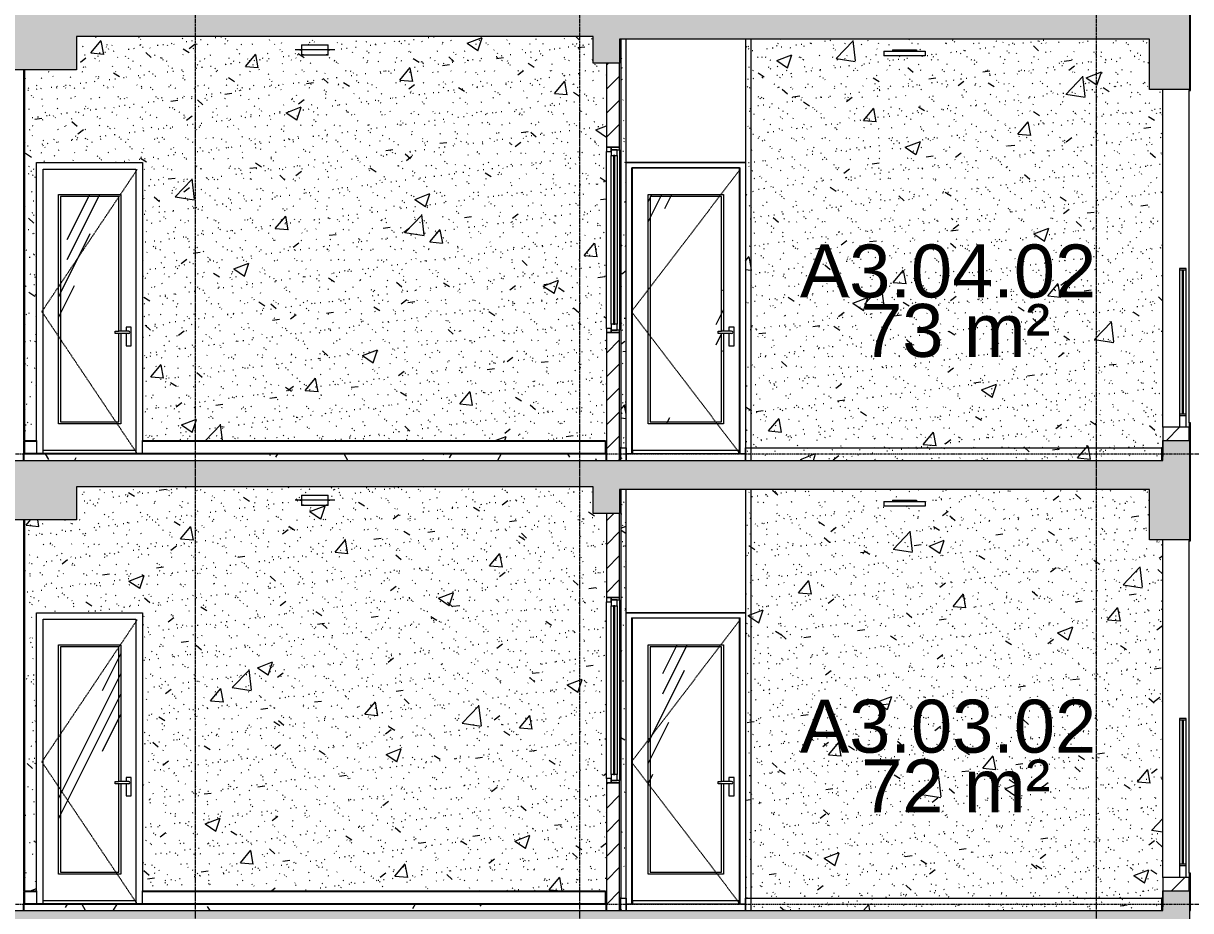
# Model space of a CAD drawing. Header units: millimetres. Extents: x 25061 to 259291, y -8723 to 35400.
# Drawn here: x 165010 to 173820, y 8950 to 15650 of the extents above; entities that cross this region are included whole.
import ezdxf

# ---------------------------------------------------------------- set-up
doc = ezdxf.new("R2010")
doc.units = ezdxf.units.MM
for name, pattern in [('Centre', [31.75, 6.35, -4.7625, 15.875, -4.7625]), ('Dash', [6.35, 3.175, -3.175]), ('Grid Line', [22.225, 12.7, -3.175, 3.175, -3.175])]:
    doc.linetypes.add(name, pattern=pattern)
for name, color, linetype, lineweight in [('0-2', 50, 'Continuous', 5), ('A-AREA-IDEN', 2, 'Continuous', 9), ('A-DETL-GENF-2', 7, 'Continuous', 9), ('A-DETL-GENF-HDLN-1', 7, 'Dash', 9), ('A-DETL-GENF-HDLN-2', 1, 'Continuous', 9), ('A-DETL-THIN', 151, 'Continuous', 9), ('A-DOOR', 31, 'Continuous', 9), ('A-DOOR-1', 7, 'Continuous', 9), ('A-FLOR-1', 10, 'Continuous', 25), ('A-FLOR-HRAL-1', 253, 'Continuous', 9), ('A-FLOR-LEVL-2', 51, 'Centre', 9), ('A-FLOR-PATT-4', 67, 'Continuous', 9), ('A-GLAZ', 151, 'Continuous', 9), ('A-GLAZ-3', 7, 'Continuous', 9), ('A-WALL-2', 250, 'Continuous', 18), ('A-WALL-3', 7, 'Continuous', 9), ('A-WALL-PATT-1', 7, 'Continuous', 9), ('A-WALL-PATT-2', 9, 'Continuous', 9), ('E-LITE-EQPM', 33, 'Continuous', 9), ('E-LITE-EQPM-1', 7, 'Continuous', 9), ('I-WALL-1', 250, 'Continuous', 18), ('I-WALL-2', 7, 'Continuous', 9), ('I-WALL-3', 2, 'Continuous', 18), ('S-GRID-1', 1, 'Grid Line', 9)]:
    doc.layers.add(name, color=color, linetype=linetype, lineweight=lineweight)
doc.styles.add('Arial', font='arial.ttf', dxfattribs={"height": 400})
pattern_1 = [(45, (-80880.3, 14125), (-90.50967, 90.50967), [])]
pattern_2 = [(0, (-80880.3, 14125), (650.24, 162.56), [53.645, -434.035, 53.645, -3034.995]), (0, (-80880.3, 14125), (650.24, 162.56), [-541.325, -434.035, 53.645, -921.715, -1625.6]), (0, (-80880.3, 14125), (650.24, 162.56), [-1950.72, 53.645, -434.035, 53.645, -1084.275]), (0, (-80880.3, 14125), (650.24, 162.56), [-2492.045, -271.475, 53.645, -759.155]), (120, (-80636.46, 14206.28), (-465.9011, 481.84436), [53.645, -434.035, 53.645, -3034.995]), (120, (-80636.46, 14206.28), (-465.9011, 481.84436), [-541.325, -434.035, 53.645, -921.715, -1625.6]), (120, (-80636.46, 14206.28), (-465.9011, 481.84436), [-1950.72, 53.645, -434.035, 53.645, -1084.275]), (120, (-80636.46, 14206.28), (-465.9011, 481.84436), [-2492.045, -271.475, 53.645, -759.155]), (240, (-80555.18, 14531.4), (-184.3389, -644.40436), [53.645, -434.035, 53.645, -3034.995]), (240, (-80555.18, 14531.4), (-184.3389, -644.40436), [-541.325, -434.035, 53.645, -921.715, -1625.6]), (240, (-80555.18, 14531.4), (-184.3389, -644.40436), [-1950.72, 53.645, -434.035, 53.645, -1084.275]), (240, (-80555.18, 14531.4), (-184.3389, -644.40436), [-2492.045, -271.475, 53.645, -759.155])]
pattern_3 = [(50, (-80880.3, 14125), (1165.978, -102.01), [121.92, -1341.12]), (355, (-80880.3, 14125), (-225.554, 1222.763), [97.536, -1072.896]), (100.451, (-80783.1, 14116.5), (940.433, 1120.746), [103.616, -1139.776]), (46.184, (-80880.3, 14450.1), (1734.906, -269.074), [182.88, -2011.68]), (96.636, (-80735.7, 14427.7), (1519.38, 1583.54), [155.42, -1709.665]), (351.184, (-80880.3, 14450.1), (1519.39, 1583.52), [146.3, -1609.34]), (21, (-80717.7, 14368.8), (970.332, -654.498), [121.92, -1341.12]), (326, (-80717.7, 14368.8), (395.533, 1178.804), [97.536, -1072.896]), (71.451, (-80636.9, 14314.3), (1365.87, 524.296), [103.616, -1139.776]), (37.5, (-80880.3, 14125), (19.767, 541.1527), [53.645, -1006.246, 53.645, -1035.507, -1076.96]), (37.5, (-80880.3, 14125), (19.767, 541.1527), [-2149.043, 53.645, -1023.315]), (7.5, (-80880.3, 14125), (427.646, 641.156), [53.645, -567.334, 53.645, -981.862, -410.464]), (7.5, (-80880.3, 14125), (427.646, 641.156), [-1656.486, 53.645, -356.82]), (327.5, (-81242.8, 14125), (867.782, -36.665), [53.645, -352.755, 53.645, -1214.323, -1682.496]), (327.5, (-81242.8, 14125), (867.782, -36.665), [-1674.368, 53.645, -1628.85]), (317.5, (-81405.4, 14125), (948.028, 162.731), [53.645, -474.675, 53.645, -788.416, -1194.816]), (317.5, (-81405.4, 14125), (948.028, 162.731), [-1370.38, 53.645, -1141.17])]
pattern_4 = [(37.5, (-80880.3, 14125), (-5.1206, 156.61216), [5.364, -118.181, 5.364, -132.812, -132.08]), (37.5, (-80880.3, 14125), (-5.1206, 156.61216), [-261.722, 5.364, -126.716]), (7.5, (-80880.3, 14125), (143.847, 229.3842), [5.364, -61.285, 5.364, -105.989, -42.672]), (7.5, (-80880.3, 14125), (143.847, 229.3842), [-178.003, 5.364, -37.308]), (327.5, (-80980.28, 14125), (253.1176, 0.4601), [5.364, -35.276, 5.364, -140.94, -191.008]), (327.5, (-80980.28, 14125), (253.1176, 0.4601), [-186.944, 5.364, -185.644]), (317.5, (-80980.28, 14125), (244.3381, 71.3376), [5.364, -14.956, 5.364, -90.546, -109.728]), (317.5, (-80980.28, 14125), (244.3381, 71.3376), [-116.23, 5.364, -104.364])]
pattern_5 = [(45, (-80880.3, 14125), (-84.8528, 84.8528), [])]
pattern_6 = [(63.435, (-80677.1, 14226.6), (-817.87, 2453.59), [1016, -609.6, 1016, -609.6, -1292.49]), (63.435, (-80677.1, 14226.6), (-817.87, 2453.59), [-3251.2, 406.4, -886.09]), (63.435, (-80727.9, 14277.4), (-817.87, 2453.59), [812.8, -1016, 609.6, -609.6, -1495.69]), (63.435, (-80727.9, 14277.4), (-817.87, 2453.59), [-3048, 711.2, -784.49]), (63.435, (-80727.9, 14429.8), (-817.87, 2453.59), [609.6, -1219.2, 406.4, -609.6, -1698.89]), (63.435, (-80727.9, 14429.8), (-817.87, 2453.59), [-2844.8, 914.4, -784.49]), (63.435, (-80575.5, 14277.4), (-817.87, 2453.59), [609.6, -1219.2, 508, -2206.89]), (63.435, (-80423.1, 14429.8), (-817.87, 2453.59), [304.8, -1524, 203.2, -2511.69]), (63.435, (-80677.1, 14683.8), (-817.87, 2453.59), [203.2, -1524, 203.2, -812.8, -1800.49]), (63.435, (-80677.1, 14683.8), (-817.87, 2453.59), [-2743.2, 508, -1292.49]), (63.435, (-79762.7, 14531.4), (-817.87, 2453.59), [1016, -1524, 1219.2, -804.81]), (63.435, (-79762.7, 14379), (-817.87, 2453.59), [1422.4, -1016, 1524, -601.61]), (63.435, (-79661.1, 14429.8), (-817.87, 2453.59), [1625.6, -812.8, 1219.2, -886.09]), (63.435, (-79508.7, 14582.2), (-817.87, 2453.59), [1016, -1422.4, 812.8, -1292.49]), (63.435, (-79661.1, 14887), (-817.87, 2453.59), [508, -2032, 609.6, -1394.09]), (63.435, (-79356.3, 14734.6), (-817.87, 2453.59), [406.4, -2032, 406.4, -1698.89])]

# ---------------------------------------------------------------- blocks, each defined once
blk = doc.blocks.new('DOOR_CW_01 CANH MO-PANEL KINH - DIG_02-800x2200-CỬA NHÔM KÍNH-V249-TKCS_MẶT CẮT 2')
at = {"layer": 'A-DETL-GENF-HDLN-2'}
h = blk.add_hatch(dxfattribs=at)
h.set_pattern_fill('FP_51', color=256, style=0, pattern_type=2)
h.set_pattern_definition(pattern_6)
h.paths.add_polyline_path([(-115987.6, 12626), (-115517.6, 12626), (-115517.6, 13307.5), (-115532.6, 13307.5), (-115532.6, 12641), (-115972.6, 12641), (-115972.6, 14343), (-115532.6, 14343), (-115532.6, 13324.5), (-115517.6, 13324.5), (-115517.6, 14358), (-115987.6, 14358), (-115987.6, 12952)])
h = blk.add_hatch(dxfattribs=at)
h.set_pattern_fill('FP_51', color=256, style=0, pattern_type=2)
h.set_pattern_definition(pattern_6)
h.paths.add_polyline_path([(-115532.6, 12641), (-115532.6, 13307.5), (-115558.4, 13307.5), (-115558.4, 13324.5), (-115532.6, 13324.5), (-115532.6, 14343), (-115972.6, 14343), (-115972.6, 12641), (-115671.9, 12641)])
at = {"layer": 'A-DETL-GENF-HDLN-1'}
for p, q in [((-116112.6, 13473.5), (-115392.6, 14547)), ((-115392.6, 12400), (-116112.6, 13473.5))]:
    blk.add_line(p, q, dxfattribs=at)
at = {"layer": 'A-DOOR-1'}
for p, q in [((-116102.6, 12400), (-116102.6, 14550)), ((-116102.6, 14550), (-115402.6, 14550)), ((-115402.6, 14550), (-115402.6, 12400)), ((-115987.6, 14358), (-115517.6, 14358)), ((-115987.6, 12626), (-115987.6, 14358)), ((-115532.6, 14343), (-115972.6, 14343)), ((-115972.6, 14343), (-115972.6, 12641)), ((-115532.6, 13324.5), (-115532.6, 14343)), ((-115517.6, 14358), (-115517.6, 13324.5)), ((-115558.4, 13324.5), (-115532.6, 13324.5)), ((-115558.4, 13307.5), (-115558.4, 13324.5)), ((-115532.6, 13307.5), (-115558.4, 13307.5)), ((-115457.6, 13324.5), (-115532.6, 13324.5)), ((-115532.6, 12641), (-115532.6, 13307.5)), ((-115457.6, 13307.5), (-115532.6, 13307.5)), ((-115517.6, 13307.5), (-115517.6, 12626)), ((-115477.3, 13356), (-115477.3, 13324.5)), ((-115437.8, 13356), (-115477.3, 13356)), ((-115477.3, 13307.5), (-115477.3, 13216)), ((-115437.8, 13216), (-115437.8, 13356)), ((-115477.3, 13216), (-115437.8, 13216)), ((-115517.6, 12626), (-115987.6, 12626)), ((-115972.6, 12641), (-115532.6, 12641)), ((-116152.6, 12500), (-116152.6, 12495)), ((-116102.6, 12426), (-115402.6, 12426)), ((-115352.6, 12495), (-115352.6, 12500))]:
    blk.add_line(p, q, dxfattribs=at)
for start, end in [(0, 90), (270, 0)]:
    blk.add_arc((-115457.6, 13316), 8.5, start, end, dxfattribs=at)
blk = doc.blocks.new('M_Fixed - 900 x 1400-V250-TKCS_MẶT CẮT 2')
at = {"layer": 'A-GLAZ'}
blk.add_hatch(color=256, dxfattribs=at).paths.add_polyline_path([(-111787.564287, 13378), (-111787.564287, 14652), (-111799.564287, 14652), (-111799.564287, 13378)])
at = {"layer": 'A-GLAZ-3'}
for p, q in [((-111815.564287, 14715), (-111852.564287, 14715)), ((-111852.564287, 14715), (-111852.564287, 14683)), ((-111752.564287, 14715), (-111815.564287, 14715)), ((-111815.564287, 14715), (-111815.564287, 14696)), ((-111815.564287, 14683), (-111815.564287, 14715)), ((-111752.564287, 14696), (-111752.564287, 14715)), ((-111852.564287, 14683), (-111815.564287, 14683)), ((-111852.564287, 13347), (-111852.564287, 14683)), ((-111771.564287, 14696), (-111815.564287, 14696)), ((-111815.564287, 14696), (-111815.564287, 14652)), ((-111815.564287, 14696), (-111752.564287, 14696)), ((-111815.564287, 14652), (-111771.564287, 14652)), ((-111815.564287, 13378), (-111815.564287, 14652)), ((-111787.564287, 14652), (-111799.564287, 14652)), ((-111799.564287, 14652), (-111799.564287, 13378)), ((-111787.564287, 13378), (-111787.564287, 14652)), ((-111771.564287, 14652), (-111771.564287, 14696)), ((-111771.564287, 14652), (-111771.564287, 13378)), ((-111752.564287, 14696), (-111752.564287, 13334)), ((-111815.564287, 13347), (-111852.564287, 13347)), ((-111852.564287, 13347), (-111852.564287, 13315)), ((-111852.564287, 13315), (-111815.564287, 13315)), ((-111771.564287, 13378), (-111815.564287, 13378)), ((-111815.564287, 13378), (-111815.564287, 13334)), ((-111815.564287, 13315), (-111815.564287, 13347)), ((-111815.564287, 13334), (-111771.564287, 13334)), ((-111752.564287, 13334), (-111815.564287, 13334)), ((-111815.564287, 13334), (-111815.564287, 13315)), ((-111815.564287, 13315), (-111752.564287, 13315)), ((-111799.564287, 13378), (-111787.564287, 13378)), ((-111771.564287, 13334), (-111771.564287, 13378)), ((-111752.564287, 13315), (-111752.564287, 13334))]:
    blk.add_line(p, q, dxfattribs=at)
blk = doc.blocks.new('Railing - 50 x 10mm-V146-TKCS_MẶT CẮT 2')
at = {"layer": 'A-FLOR-HRAL-1'}
for p, q in [((-53427.635618, 5900), (-53427.635618, 6990)), ((-53377.635618, 6990), (-53377.635618, 5900)), ((-53427.635618, 5800), (-53427.635618, 5890)), ((-53377.635618, 5890), (-53377.635618, 5800))]:
    blk.add_line(p, q, dxfattribs=at)
blk = doc.blocks.new('Railing - 10mm-V147-TKCS_MẶT CẮT 2')
at = {"layer": 'A-FLOR-HRAL-1'}
for p, q in [((-53407.635618, 5900), (-53407.635618, 6990)), ((-53397.635618, 6990), (-53397.635618, 5900))]:
    blk.add_line(p, q, dxfattribs=at)
blk = doc.blocks.new('Railing - Railing-883597-TKCS_MẶT CẮT 2')
at = {"layer": 'A-FLOR-HRAL-1'}
for p, q in [((-107527.5, 7000), (-107527.5, 6990)), ((-107477.5, 7000), (-107527.5, 7000)), ((-107527.5, 6990), (-107477.5, 6990)), ((-107477.5, 6990), (-107477.5, 7000)), ((-107477.5, 5900), (-107527.5, 5900)), ((-107527.5, 5900), (-107527.5, 5890)), ((-107527.5, 5890), (-107477.5, 5890)), ((-107477.5, 5890), (-107477.5, 5900))]:
    blk.add_line(p, q, dxfattribs=at)
at = {"extrusion": (0, 0, -1), "zscale": -1}
for name in ['Railing - 50 x 10mm-V146-TKCS_MẶT CẮT 2', 'Railing - 10mm-V147-TKCS_MẶT CẮT 2']:
    blk.add_blockref(name, (160905.1, 0), dxfattribs=at)
blk = doc.blocks.new('DOOR_CW_01 CANH MO-PANEL KINH - DIG_01-900x2200-CỬA NHÔM KÍNH-V255-TKCS_MẶT CẮT 2')
at = {"layer": 'A-DETL-GENF-HDLN-2'}
h = blk.add_hatch(dxfattribs=at)
h.set_pattern_fill('FP_51', color=256, style=0, pattern_type=2)
h.set_pattern_definition(pattern_6)
h.paths.add_polyline_path([(-111522.6, 12626), (-110967.6, 12626), (-110967.6, 13307.5), (-110982.6, 13307.5), (-110982.6, 12641), (-111522.6, 12641), (-111522.6, 14343), (-110982.6, 14343), (-110982.6, 13324.5), (-110967.6, 13324.5), (-110967.6, 14358), (-111537.6, 14358), (-111537.6, 12626)])
h = blk.add_hatch(dxfattribs=at)
h.set_pattern_fill('FP_51', color=256, style=0, pattern_type=2)
h.set_pattern_definition(pattern_6)
h.paths.add_polyline_path([(-111522.6, 12641), (-110982.6, 12641), (-110982.6, 13307.5), (-111008.4, 13307.5), (-111008.4, 13324.5), (-110982.6, 13324.5), (-110982.6, 14343), (-111522.6, 14343), (-111522.6, 12952)])
at = {"layer": 'A-DETL-GENF-HDLN-1'}
for p, q in [((-111662.6, 13473.5), (-110842.6, 14547)), ((-110842.6, 12400), (-111662.6, 13473.5))]:
    blk.add_line(p, q, dxfattribs=at)
at = {"layer": 'A-DOOR-1'}
for p, q in [((-110802.6, 14600), (-111702.6, 14600)), ((-111662.6, 14560), (-111662.6, 12400)), ((-111662.6, 14560), (-110842.6, 14560)), ((-111657.6, 14558), (-111657.6, 12426)), ((-110847.6, 14558), (-111657.6, 14558)), ((-110847.6, 12426), (-110847.6, 14558)), ((-110842.6, 12400), (-110842.6, 14560)), ((-111537.6, 14358), (-110967.6, 14358)), ((-111537.6, 12626), (-111537.6, 14358)), ((-110982.6, 14343), (-111522.6, 14343)), ((-111522.6, 14343), (-111522.6, 12641)), ((-110982.6, 13324.5), (-110982.6, 14343)), ((-110967.6, 14358), (-110967.6, 13324.5)), ((-111008.4, 13324.5), (-110982.6, 13324.5)), ((-111008.4, 13307.5), (-111008.4, 13324.5)), ((-110982.6, 13307.5), (-111008.4, 13307.5)), ((-110907.6, 13324.5), (-110982.6, 13324.5)), ((-110982.6, 12641), (-110982.6, 13307.5)), ((-110907.6, 13307.5), (-110982.6, 13307.5)), ((-110967.6, 13307.5), (-110967.6, 12626)), ((-110927.3, 13356), (-110927.3, 13324.5)), ((-110887.8, 13356), (-110927.3, 13356)), ((-110927.3, 13307.5), (-110927.3, 13216)), ((-110887.8, 13216), (-110887.8, 13356)), ((-110927.3, 13216), (-110887.8, 13216)), ((-110967.6, 12626), (-111537.6, 12626)), ((-111522.6, 12641), (-110982.6, 12641)), ((-111657.6, 12426), (-110847.6, 12426)), ((-111652.6, 12400), (-111652.6, 12426)), ((-110852.6, 12400), (-110852.6, 12426)), ((-111662.6, 12400), (-111702.6, 12400)), ((-110802.6, 12400), (-110842.6, 12400))]:
    blk.add_line(p, q, dxfattribs=at)
for start, end in [(0, 90), (270, 0)]:
    blk.add_arc((-110907.6, 13316), 8.5, start, end, dxfattribs=at)
blk = doc.blocks.new('LIC_12-ĐÈN LED VUÔNG GẮN NỔI 24W - LIC_12-ĐÈN LED VUÔNG GẮN NỔI 24W - ÁNH SÁNG VÀNG 4500K-V150-TKCS_MẶT CẮT 2')
at = {"layer": 'E-LITE-EQPM-1'}
for p, q in [((-109757.6, 8639), (-109446.6, 8639)), ((-109757.6, 8639), (-109757.6, 8604)), ((-109693.1, 8650), (-109511.1, 8650)), ((-109693.1, 8650), (-109693.1, 8639)), ((-109511.1, 8650), (-109511.1, 8639)), ((-109446.6, 8639), (-109446.6, 8604)), ((-109446.6, 8604), (-109757.6, 8604))]:
    blk.add_line(p, q, dxfattribs=at)
blk = doc.blocks.new('LIC_08-ĐÈN LED TRÒN GẮN NỔI - LIC_08 - ĐÈN LED TRÒN GẮN NỔI_ P_18W_ ÁNH SÁNG TRẮNG 6000K-V151-TKCS_MẶT CẮT 2')
at = {"layer": 'E-LITE-EQPM-1'}
for p, q in [((-114152.1, 8650), (-114202.1, 8650)), ((-114167.1, 8650), (-114154, 8650)), ((-113940.5, 8650), (-114167.1, 8650)), ((-114152.1, 8687), (-114152.1, 8610)), ((-114152.1, 8687), (-114052.1, 8687)), ((-114052.1, 8687), (-113952.1, 8687)), ((-113952.1, 8610), (-113952.1, 8687)), ((-113902.1, 8650), (-113952.1, 8650)), ((-113949.2, 8650), (-113940.5, 8650)), ((-114052.1, 8610), (-114152.1, 8610)), ((-114142.1, 8618), (-114142.1, 8615)), ((-113952.1, 8610), (-114052.1, 8610)), ((-113962.1, 8615), (-113962.1, 8618))]:
    blk.add_line(p, q, dxfattribs=at)
blk = doc.blocks.new('Railing - Railing-916014-TKCS_MẶT CẮT 2')
at = {"layer": 'A-FLOR-HRAL-1'}
for p, q in [((-116242.564287, 5695), (-116252.564287, 5695)), ((-116252.564287, 5695), (-116252.564287, 5600)), ((-116242.564287, 5600), (-116242.564287, 5695)), ((-116242.564287, 5695), (-116152.564287, 5695)), ((-116152.564287, 5695), (-116152.564287, 5600)), ((-111852.564287, 5695), (-111862.564287, 5695)), ((-111862.564287, 5695), (-111862.564287, 5600)), ((-111852.564287, 5600), (-111852.564287, 5695)), ((-116252.564287, 5600), (-116242.564287, 5600)), ((-111862.564287, 5600), (-111852.564287, 5600))]:
    blk.add_line(p, q, dxfattribs=at)
blk = doc.blocks.new('Railing - Railing-916015-TKCS_MẶT CẮT 2')
at = {"layer": 'A-FLOR-HRAL-1'}
for p, q in [((-115352.564287, 5600), (-115352.564287, 5695)), ((-115352.564287, 5695), (-111862.564287, 5695))]:
    blk.add_line(p, q, dxfattribs=at)
blk = doc.blocks.new('Railing - Railing-916017-TKCS_MẶT CẮT 2')
at = {"layer": 'A-FLOR-HRAL-1'}
for p, q in [((-111742.564287, 5645), (-111752.564287, 5645)), ((-111752.564287, 5645), (-111752.564287, 5550)), ((-111742.564287, 5550), (-111742.564287, 5645)), ((-111742.564287, 5645), (-111702.564287, 5645)), ((-111702.564287, 5645), (-111702.564287, 5550)), ((-110802.564287, 5550), (-110802.564287, 5645)), ((-110802.564287, 5645), (-110762.564287, 5645)), ((-110762.564287, 5645), (-107662.564287, 5645)), ((-110762.564287, 5645), (-110762.564287, 5550)), ((-107652.564287, 5645), (-107662.564287, 5645)), ((-107662.564287, 5645), (-107662.564287, 5550)), ((-107652.564287, 5550), (-107652.564287, 5645))]:
    blk.add_line(p, q, dxfattribs=at)
blk = doc.blocks.new('NCV_TKTC_TANG 3 - 4_rvt-3-TKCS_MẶT CẮT 2')
at = {"layer": 'A-FLOR-PATT-4'}
h = blk.add_hatch(dxfattribs=at)
h.set_pattern_fill('FP_36', color=256, style=0, pattern_type=2)
h.set_pattern_definition(pattern_2)
h.paths.add_polyline_path([(-111852.6, 12350), (-111852.6, 12400), (-116252.6, 12400), (-116252.6, 12350), (-112491.1, 12350)])
at = {"layer": 'A-WALL-PATT-1'}
h = blk.add_hatch(dxfattribs=at)
h.set_pattern_fill('FP_39', color=256, style=0, pattern_type=2)
h.set_pattern_definition(pattern_5)
h.paths.add_polyline_path([(-116242.6, 12500), (-116242.6, 15300), (-116252.6, 15300), (-116252.6, 12500)])
at = {"layer": 'A-WALL-PATT-2'}
h = blk.add_hatch(dxfattribs=at)
h.set_pattern_fill('FP_37', color=256, style=0, pattern_type=2)
h.set_pattern_definition(pattern_3)
h.paths.add_polyline_path([(-111862.6, 12500), (-111852.6, 12500), (-111852.6, 15350), (-111952.2, 15350), (-111952.2, 15550), (-115852.5, 15550), (-115852.5, 15300), (-116242.6, 15300), (-116242.6, 12500), (-116152.6, 12500), (-116152.6, 14600), (-115352.6, 14600), (-115352.6, 12500), (-112491.1, 12500)])
h.paths.add_polyline_path([(-114007.1, 15410), (-114152.1, 15410), (-114152.1, 15487), (-113952.1, 15487), (-113952.1, 15410), (-114002.1, 15410)])
h = blk.add_hatch(dxfattribs=at)
h.set_pattern_fill('FP_38', color=256, style=0, pattern_type=2)
h.set_pattern_definition(pattern_4)
h.paths.add_polyline_path([(-111862.6, 12500), (-111852.6, 12500), (-111852.6, 15350), (-111952.2, 15350), (-111952.2, 15550), (-115852.5, 15550), (-115852.5, 15300), (-116242.6, 15300), (-116242.6, 12500), (-116152.6, 12500), (-116152.6, 14600), (-115352.6, 14600), (-115352.6, 12500), (-112491.1, 12500)])
h.paths.add_polyline_path([(-114007.1, 15410), (-114152.1, 15410), (-114152.1, 15487), (-113952.1, 15487), (-113952.1, 15410), (-114002.1, 15410)])
h = blk.add_hatch(dxfattribs=at)
h.set_pattern_fill('FP_37', color=256, style=0, pattern_type=2)
h.set_pattern_definition(pattern_3)
h.paths.add_polyline_path([(-111702.6, 12350), (-111702.6, 15530), (-111742.6, 15529), (-111742.6, 12350)])
h = blk.add_hatch(dxfattribs=at)
h.set_pattern_fill('FP_38', color=256, style=0, pattern_type=2)
h.set_pattern_definition(pattern_4)
h.paths.add_polyline_path([(-111702.6, 12350), (-111702.6, 15530), (-111742.6, 15529), (-111742.6, 12350)])
h = blk.add_hatch(dxfattribs=at)
h.set_pattern_fill('FP_37', color=256, style=0, pattern_type=2)
h.set_pattern_definition(pattern_3)
h.paths.add_polyline_path([(-110762.6, 12350), (-110762.6, 15530), (-110802.6, 15530), (-110802.6, 12350)])
h = blk.add_hatch(dxfattribs=at)
h.set_pattern_fill('FP_38', color=256, style=0, pattern_type=2)
h.set_pattern_definition(pattern_4)
h.paths.add_polyline_path([(-110762.6, 12350), (-110762.6, 15530), (-110802.6, 15530), (-110802.6, 12350)])
h = blk.add_hatch(dxfattribs=at)
h.set_pattern_fill('FP_37', color=256, style=0, pattern_type=2)
h.set_pattern_definition(pattern_3)
h.paths.add_polyline_path([(-110762.6, 12350), (-107662.6, 12350), (-107662.6, 12445), (-107652.6, 12445), (-107652.6, 15150), (-107752.5, 15150), (-107752.5, 15530), (-110762.6, 15530), (-110762.6, 12952)])
h.paths.add_polyline_path([(-109455.6, 15404), (-109757.6, 15404), (-109757.6, 15439), (-109693.1, 15439), (-109693.1, 15450), (-109511.1, 15450), (-109511.1, 15439), (-109446.6, 15439), (-109446.6, 15404)])
h = blk.add_hatch(dxfattribs=at)
h.set_pattern_fill('FP_38', color=256, style=0, pattern_type=2)
h.set_pattern_definition(pattern_4)
h.paths.add_polyline_path([(-110762.6, 12350), (-107662.6, 12350), (-107662.6, 12445), (-107652.6, 12445), (-107652.6, 15150), (-107752.5, 15150), (-107752.5, 15530), (-110762.6, 15530), (-110762.6, 12952)])
h.paths.add_polyline_path([(-109455.6, 15404), (-109757.6, 15404), (-109757.6, 15439), (-109693.1, 15439), (-109693.1, 15450), (-109511.1, 15450), (-109511.1, 15439), (-109446.6, 15439), (-109446.6, 15404)])
h = blk.add_hatch(dxfattribs=at)
h.set_pattern_fill('FP_34', color=256, style=0, pattern_type=2)
h.set_pattern_definition(pattern_1)
h.paths.add_polyline_path([(-111752.6, 12350), (-111752.6, 13315), (-111852.6, 13315), (-111852.6, 12350)])
h.paths.add_polyline_path([(-111852.6, 14715), (-111752.6, 14715), (-111752.6, 15350), (-111852.6, 15350)])
h = blk.add_hatch(dxfattribs=at)
h.set_pattern_fill('FP_34', color=256, style=0, pattern_type=2)
h.set_pattern_definition(pattern_1)
h.paths.add_polyline_path([(-107652.5, 12380), (-107652.5, 12500), (-107452.6, 12500), (-107452.6, 12600), (-107652.6, 12600), (-107652.6, 12380)])
at = {"layer": 'A-FLOR-1'}
for p, q in [((-111852.6, 12400), (-116252.6, 12400)), ((-116252.6, 12400), (-116252.6, 12350)), ((-111852.6, 12350), (-111852.6, 12400))]:
    blk.add_line(p, q, dxfattribs=at)
at = {"layer": 'A-WALL-2'}
for p, q in [((-111852.6, 14715), (-111752.6, 14715)), ((-111752.6, 13315), (-111852.6, 13315)), ((-107652.6, 12600), (-107652.6, 12380)), ((-107452.6, 12600), (-107652.6, 12600)), ((-107452.6, 12499.9), (-107452.6, 12600)), ((-111852.6, 12500), (-111852.6, 12350))]:
    blk.add_line(p, q, dxfattribs=at)
at = {"layer": 'A-WALL-3'}
for p, q in [((-111852.6, 15350), (-111852.6, 14715)), ((-111752.6, 14715), (-111752.6, 15350)), ((-107452.6, 12632.3), (-107452.6, 15142.9)), ((-111702.6, 14600), (-110802.6, 14600)), ((-111852.6, 13315), (-111852.6, 12500)), ((-111752.6, 12350), (-111752.6, 13315)), ((-110802.6, 12400), (-111702.6, 12400))]:
    blk.add_line(p, q, dxfattribs=at)
at = {"layer": 'I-WALL-1'}
for p, q in [((-116252.6, 15300), (-116252.6, 12500)), ((-116242.6, 12500), (-116242.6, 15300)), ((-116252.6, 12500), (-116242.6, 12500))]:
    blk.add_line(p, q, dxfattribs=at)
at = {"layer": 'I-WALL-2'}
for p, q in [((-111742.6, 15530), (-111742.6, 12445)), ((-111702.6, 12350), (-111702.6, 15530)), ((-110802.6, 15530), (-110802.6, 12350)), ((-110762.6, 15530), (-110762.6, 12350)), ((-107652.6, 12600), (-107652.6, 15150)), ((-116152.6, 12500), (-116152.6, 14600)), ((-116152.6, 14600), (-115352.6, 14600)), ((-115352.6, 14600), (-115352.6, 12500)), ((-116242.6, 12500), (-116152.6, 12500)), ((-115352.6, 12500), (-111862.6, 12500))]:
    blk.add_line(p, q, dxfattribs=at)
at = {"layer": ''}
for name in ['Railing - Railing-883597-TKCS_MẶT CẮT 2', 'Railing - Railing-916014-TKCS_MẶT CẮT 2', 'Railing - Railing-916015-TKCS_MẶT CẮT 2', 'Railing - Railing-916017-TKCS_MẶT CẮT 2']:
    blk.add_blockref(name, (0, 6800), dxfattribs=at)
at = {"layer": 'A-DOOR'}
for name in ['DOOR_CW_01 CANH MO-PANEL KINH - DIG_02-800x2200-CỬA NHÔM KÍNH-V249-TKCS_MẶT CẮT 2', 'DOOR_CW_01 CANH MO-PANEL KINH - DIG_01-900x2200-CỬA NHÔM KÍNH-V255-TKCS_MẶT CẮT 2']:
    blk.add_blockref(name, (0, 0), dxfattribs=at)
at = {"layer": 'A-GLAZ'}
blk.add_blockref('M_Fixed - 900 x 1400-V250-TKCS_MẶT CẮT 2', (0, 0), dxfattribs=at)
at = {"layer": 'E-LITE-EQPM'}
for name in ['LIC_08-ĐÈN LED TRÒN GẮN NỔI - LIC_08 - ĐÈN LED TRÒN GẮN NỔI_ P_18W_ ÁNH SÁNG TRẮNG 6000K-V151-TKCS_MẶT CẮT 2', 'LIC_12-ĐÈN LED VUÔNG GẮN NỔI 24W - LIC_12-ĐÈN LED VUÔNG GẮN NỔI 24W - ÁNH SÁNG VÀNG 4500K-V150-TKCS_MẶT CẮT 2']:
    blk.add_blockref(name, (0, 6800), dxfattribs=at)
blk = doc.blocks.new('DOOR_CW_01 CANH MO-PANEL KINH - DIG_02-800x2200-CỬA NHÔM KÍNH-V288-TKCS_MẶT CẮT 2')
at = {"layer": 'A-DETL-GENF-HDLN-2'}
h = blk.add_hatch(dxfattribs=at)
h.set_pattern_fill('FP_51', color=256, style=0, pattern_type=2)
h.set_pattern_definition(pattern_6)
h.paths.add_polyline_path([(-115532.6, 9226), (-115517.6, 9226), (-115517.6, 9907.5), (-115532.6, 9907.5), (-115532.6, 9241), (-115972.6, 9241), (-115972.6, 10943), (-115532.6, 10943), (-115532.6, 9924.5), (-115517.6, 9924.5), (-115517.6, 10958), (-115987.6, 10958), (-115987.6, 9226), (-115671.9, 9226)])
h = blk.add_hatch(dxfattribs=at)
h.set_pattern_fill('FP_51', color=256, style=0, pattern_type=2)
h.set_pattern_definition(pattern_6)
h.paths.add_polyline_path([(-115671.9, 9241), (-115532.6, 9241), (-115532.6, 9907.5), (-115558.4, 9907.5), (-115558.4, 9924.5), (-115532.6, 9924.5), (-115532.6, 10943), (-115972.6, 10943), (-115972.6, 9241)])
at = {"layer": 'A-DETL-GENF-HDLN-1'}
for p, q in [((-116112.6, 10073.5), (-115392.6, 11147)), ((-115392.6, 9000), (-116112.6, 10073.5))]:
    blk.add_line(p, q, dxfattribs=at)
at = {"layer": 'A-DOOR-1'}
for p, q in [((-116102.6, 9000), (-116102.6, 11150)), ((-116102.6, 11150), (-115402.6, 11150)), ((-115402.6, 11150), (-115402.6, 9000)), ((-115987.6, 10958), (-115517.6, 10958)), ((-115987.6, 9226), (-115987.6, 10958)), ((-115532.6, 10943), (-115972.6, 10943)), ((-115972.6, 10943), (-115972.6, 9241)), ((-115532.6, 9924.5), (-115532.6, 10943)), ((-115517.6, 10958), (-115517.6, 9924.5)), ((-115477.3, 9956), (-115477.3, 9924.5)), ((-115437.8, 9956), (-115477.3, 9956)), ((-115437.8, 9816), (-115437.8, 9956)), ((-115558.4, 9924.5), (-115532.6, 9924.5)), ((-115558.4, 9907.5), (-115558.4, 9924.5)), ((-115532.6, 9907.5), (-115558.4, 9907.5)), ((-115457.6, 9924.5), (-115532.6, 9924.5)), ((-115532.6, 9241), (-115532.6, 9907.5)), ((-115457.6, 9907.5), (-115532.6, 9907.5)), ((-115517.6, 9907.5), (-115517.6, 9226)), ((-115477.3, 9907.5), (-115477.3, 9816)), ((-115477.3, 9816), (-115437.8, 9816)), ((-115517.6, 9226), (-115987.6, 9226)), ((-115972.6, 9241), (-115532.6, 9241)), ((-116152.6, 9100), (-116152.6, 9095)), ((-115352.6, 9095), (-115352.6, 9100)), ((-116102.6, 9026), (-115402.6, 9026))]:
    blk.add_line(p, q, dxfattribs=at)
for start, end in [(0, 90), (270, 0)]:
    blk.add_arc((-115457.6, 9916), 8.5, start, end, dxfattribs=at)
blk = doc.blocks.new('DOOR_CW_01 CANH MO-PANEL KINH - DIG_01-900x2200-CỬA NHÔM KÍNH-V292-TKCS_MẶT CẮT 2')
at = {"layer": 'A-DETL-GENF-HDLN-2'}
h = blk.add_hatch(dxfattribs=at)
h.set_pattern_fill('FP_51', color=256, style=0, pattern_type=2)
h.set_pattern_definition(pattern_6)
h.paths.add_polyline_path([(-111522.6, 9226), (-110967.6, 9226), (-110967.6, 9907.5), (-110982.6, 9907.5), (-110982.6, 9241), (-111522.6, 9241), (-111522.6, 10943), (-110982.6, 10943), (-110982.6, 9924.5), (-110967.6, 9924.5), (-110967.6, 10958), (-111537.6, 10958), (-111537.6, 9226)])
h = blk.add_hatch(dxfattribs=at)
h.set_pattern_fill('FP_51', color=256, style=0, pattern_type=2)
h.set_pattern_definition(pattern_6)
h.paths.add_polyline_path([(-111522.6, 9241), (-110982.6, 9241), (-110982.6, 9907.5), (-111008.4, 9907.5), (-111008.4, 9924.5), (-110982.6, 9924.5), (-110982.6, 10943), (-111522.6, 10943), (-111522.6, 9250.6)])
at = {"layer": 'A-DETL-GENF-HDLN-1'}
for p, q in [((-111662.6, 10073.5), (-110842.6, 11147)), ((-110842.6, 9000), (-111662.6, 10073.5))]:
    blk.add_line(p, q, dxfattribs=at)
at = {"layer": 'A-DOOR-1'}
for p, q in [((-110802.6, 11200), (-111702.6, 11200)), ((-111662.6, 11160), (-111662.6, 9000)), ((-111662.6, 11160), (-110842.6, 11160)), ((-111657.6, 11158), (-111657.6, 9026)), ((-110847.6, 11158), (-111657.6, 11158)), ((-110847.6, 9026), (-110847.6, 11158)), ((-110842.6, 9000), (-110842.6, 11160)), ((-111537.6, 10958), (-110967.6, 10958)), ((-111537.6, 9226), (-111537.6, 10958)), ((-110982.6, 10943), (-111522.6, 10943)), ((-111522.6, 10943), (-111522.6, 9241)), ((-110982.6, 9924.5), (-110982.6, 10943)), ((-110967.6, 10958), (-110967.6, 9924.5)), ((-110927.3, 9956), (-110927.3, 9924.5)), ((-110887.8, 9956), (-110927.3, 9956)), ((-110887.8, 9816), (-110887.8, 9956)), ((-111008.4, 9924.5), (-110982.6, 9924.5)), ((-111008.4, 9907.5), (-111008.4, 9924.5)), ((-110982.6, 9907.5), (-111008.4, 9907.5)), ((-110907.6, 9924.5), (-110982.6, 9924.5)), ((-110982.6, 9241), (-110982.6, 9907.5)), ((-110907.6, 9907.5), (-110982.6, 9907.5)), ((-110967.6, 9907.5), (-110967.6, 9226)), ((-110927.3, 9907.5), (-110927.3, 9816)), ((-110927.3, 9816), (-110887.8, 9816)), ((-110967.6, 9226), (-111537.6, 9226)), ((-111522.6, 9241), (-110982.6, 9241)), ((-111662.6, 9000), (-111702.6, 9000)), ((-111657.6, 9026), (-110847.6, 9026)), ((-111652.6, 9000), (-111652.6, 9026)), ((-110852.6, 9000), (-110852.6, 9026)), ((-110802.6, 9000), (-110842.6, 9000))]:
    blk.add_line(p, q, dxfattribs=at)
for start, end in [(0, 90), (270, 0)]:
    blk.add_arc((-110907.6, 9916), 8.5, start, end, dxfattribs=at)
blk = doc.blocks.new('NCV_TKTC_TANG 3 - 4_rvt-4-TKCS_MẶT CẮT 2')
at = {"layer": 'A-FLOR-PATT-4'}
h = blk.add_hatch(dxfattribs=at)
h.set_pattern_fill('FP_36', color=256, style=0, pattern_type=2)
h.set_pattern_definition(pattern_2)
h.paths.add_polyline_path([(-111852.6, 8950), (-111852.6, 9000), (-116252.6, 9000), (-116252.6, 8950), (-112093.5, 8950)])
at = {"layer": 'A-WALL-PATT-1'}
h = blk.add_hatch(dxfattribs=at)
h.set_pattern_fill('FP_39', color=256, style=0, pattern_type=2)
h.set_pattern_definition(pattern_5)
h.paths.add_polyline_path([(-116242.6, 9100), (-116242.6, 11900), (-116252.6, 11900), (-116252.6, 9100)])
at = {"layer": 'A-WALL-PATT-2'}
h = blk.add_hatch(dxfattribs=at)
h.set_pattern_fill('FP_37', color=256, style=0, pattern_type=2)
h.set_pattern_definition(pattern_3)
h.paths.add_polyline_path([(-116242.6, 9100), (-116152.6, 9100), (-116152.6, 11200), (-115352.6, 11200), (-115352.6, 9100), (-111852.6, 9100), (-111852.6, 11950), (-111952.2, 11950), (-111952.2, 12150), (-115852.5, 12150), (-115852.5, 11900), (-116242.6, 11900), (-116242.6, 9250.6)])
h.paths.add_polyline_path([(-114115.8, 12010), (-114152.1, 12010), (-114152.1, 12087), (-113952.1, 12087), (-113952.1, 12010), (-114102.1, 12010)])
h = blk.add_hatch(dxfattribs=at)
h.set_pattern_fill('FP_38', color=256, style=0, pattern_type=2)
h.set_pattern_definition(pattern_4)
h.paths.add_polyline_path([(-116242.6, 9100), (-116152.6, 9100), (-116152.6, 11200), (-115352.6, 11200), (-115352.6, 9100), (-111852.6, 9100), (-111852.6, 11950), (-111952.2, 11950), (-111952.2, 12150), (-115852.5, 12150), (-115852.5, 11900), (-116242.6, 11900), (-116242.6, 9250.6)])
h.paths.add_polyline_path([(-114115.8, 12010), (-114152.1, 12010), (-114152.1, 12087), (-113952.1, 12087), (-113952.1, 12010), (-114102.1, 12010)])
h = blk.add_hatch(dxfattribs=at)
h.set_pattern_fill('FP_37', color=256, style=0, pattern_type=2)
h.set_pattern_definition(pattern_3)
h.paths.add_polyline_path([(-111702.6, 8950), (-111702.6, 12130), (-111742.6, 12129), (-111742.6, 8950)])
h = blk.add_hatch(dxfattribs=at)
h.set_pattern_fill('FP_38', color=256, style=0, pattern_type=2)
h.set_pattern_definition(pattern_4)
h.paths.add_polyline_path([(-111702.6, 8950), (-111702.6, 12130), (-111742.6, 12129), (-111742.6, 8950)])
h = blk.add_hatch(dxfattribs=at)
h.set_pattern_fill('FP_37', color=256, style=0, pattern_type=2)
h.set_pattern_definition(pattern_3)
h.paths.add_polyline_path([(-110762.6, 8950), (-110762.6, 12130), (-110802.6, 12130), (-110802.6, 8950)])
h = blk.add_hatch(dxfattribs=at)
h.set_pattern_fill('FP_38', color=256, style=0, pattern_type=2)
h.set_pattern_definition(pattern_4)
h.paths.add_polyline_path([(-110762.6, 8950), (-110762.6, 12130), (-110802.6, 12130), (-110802.6, 8950)])
h = blk.add_hatch(dxfattribs=at)
h.set_pattern_fill('FP_37', color=256, style=0, pattern_type=2)
h.set_pattern_definition(pattern_3)
h.paths.add_polyline_path([(-110762.6, 8950), (-107662.6, 8950), (-107662.6, 9045), (-107652.6, 9045), (-107652.6, 11750), (-107752.5, 11750), (-107752.5, 12130), (-110762.6, 12130), (-110762.6, 9250.6)])
h.paths.add_polyline_path([(-109455.6, 12004), (-109757.6, 12004), (-109757.6, 12039), (-109693.1, 12039), (-109693.1, 12050), (-109511.1, 12050), (-109511.1, 12039), (-109446.6, 12039), (-109446.6, 12004)])
h = blk.add_hatch(dxfattribs=at)
h.set_pattern_fill('FP_38', color=256, style=0, pattern_type=2)
h.set_pattern_definition(pattern_4)
h.paths.add_polyline_path([(-110762.6, 8950), (-107662.6, 8950), (-107662.6, 9045), (-107652.6, 9045), (-107652.6, 11750), (-107752.5, 11750), (-107752.5, 12130), (-110762.6, 12130), (-110762.6, 9250.6)])
h.paths.add_polyline_path([(-109455.6, 12004), (-109757.6, 12004), (-109757.6, 12039), (-109693.1, 12039), (-109693.1, 12050), (-109511.1, 12050), (-109511.1, 12039), (-109446.6, 12039), (-109446.6, 12004)])
h = blk.add_hatch(dxfattribs=at)
h.set_pattern_fill('FP_34', color=256, style=0, pattern_type=2)
h.set_pattern_definition(pattern_1)
h.paths.add_polyline_path([(-111752.6, 8950), (-111752.6, 9915), (-111852.6, 9915), (-111852.6, 8950)])
h.paths.add_polyline_path([(-111752.6, 11315), (-111752.6, 11950), (-111852.6, 11950), (-111852.6, 11315)])
h = blk.add_hatch(dxfattribs=at)
h.set_pattern_fill('FP_34', color=256, style=0, pattern_type=2)
h.set_pattern_definition(pattern_1)
h.paths.add_polyline_path([(-107652.5, 8980), (-107652.5, 9100), (-107452.6, 9100), (-107452.6, 9200), (-107652.6, 9200), (-107652.6, 8980)])
at = {"layer": 'A-FLOR-1'}
for p, q in [((-111852.6, 9000), (-116252.6, 9000)), ((-116252.6, 9000), (-116252.6, 8950)), ((-111852.6, 8950), (-111852.6, 9000))]:
    blk.add_line(p, q, dxfattribs=at)
at = {"layer": 'A-WALL-2'}
for p, q in [((-111852.6, 11315), (-111752.6, 11315)), ((-111752.6, 9915), (-111852.6, 9915)), ((-107652.6, 9200), (-107652.6, 8980)), ((-107452.6, 9200), (-107652.6, 9200)), ((-107452.6, 9099.9), (-107452.6, 9200)), ((-111852.6, 9100), (-111852.6, 8950))]:
    blk.add_line(p, q, dxfattribs=at)
at = {"layer": 'A-WALL-3'}
for p, q in [((-111852.6, 11950), (-111852.6, 11315)), ((-111752.6, 11315), (-111752.6, 11950)), ((-107452.6, 9232.3), (-107452.6, 11742.9)), ((-111702.6, 11200), (-110802.6, 11200)), ((-111852.6, 9915), (-111852.6, 9100)), ((-111752.6, 8950), (-111752.6, 9915)), ((-110802.6, 9000), (-111702.6, 9000))]:
    blk.add_line(p, q, dxfattribs=at)
at = {"layer": 'I-WALL-1'}
for p, q in [((-116252.6, 11900), (-116252.6, 9100)), ((-116242.6, 9100), (-116242.6, 11900)), ((-116252.6, 9100), (-116242.6, 9100))]:
    blk.add_line(p, q, dxfattribs=at)
at = {"layer": 'I-WALL-2'}
for p, q in [((-111742.6, 12130), (-111742.6, 9045)), ((-111702.6, 8950), (-111702.6, 12130)), ((-110802.6, 12130), (-110802.6, 8950)), ((-110762.6, 12130), (-110762.6, 8950)), ((-107652.6, 9200), (-107652.6, 11750)), ((-116152.6, 9100), (-116152.6, 11200)), ((-116152.6, 11200), (-115352.6, 11200)), ((-115352.6, 11200), (-115352.6, 9100)), ((-116242.6, 9100), (-116152.6, 9100)), ((-115352.6, 9100), (-111862.6, 9100))]:
    blk.add_line(p, q, dxfattribs=at)
at = {"layer": ''}
for name in ['Railing - Railing-883597-TKCS_MẶT CẮT 2', 'Railing - Railing-916014-TKCS_MẶT CẮT 2', 'Railing - Railing-916015-TKCS_MẶT CẮT 2', 'Railing - Railing-916017-TKCS_MẶT CẮT 2']:
    blk.add_blockref(name, (0, 3400), dxfattribs=at)
at = {"layer": 'A-DOOR'}
for name in ['DOOR_CW_01 CANH MO-PANEL KINH - DIG_01-900x2200-CỬA NHÔM KÍNH-V292-TKCS_MẶT CẮT 2', 'DOOR_CW_01 CANH MO-PANEL KINH - DIG_02-800x2200-CỬA NHÔM KÍNH-V288-TKCS_MẶT CẮT 2']:
    blk.add_blockref(name, (0, 0), dxfattribs=at)
at = {"layer": 'A-GLAZ'}
blk.add_blockref('M_Fixed - 900 x 1400-V250-TKCS_MẶT CẮT 2', (0, -3400), dxfattribs=at)
at = {"layer": 'E-LITE-EQPM'}
for name in ['LIC_08-ĐÈN LED TRÒN GẮN NỔI - LIC_08 - ĐÈN LED TRÒN GẮN NỔI_ P_18W_ ÁNH SÁNG TRẮNG 6000K-V151-TKCS_MẶT CẮT 2', 'LIC_12-ĐÈN LED VUÔNG GẮN NỔI 24W - LIC_12-ĐÈN LED VUÔNG GẮN NỔI 24W - ÁNH SÁNG VÀNG 4500K-V150-TKCS_MẶT CẮT 2']:
    blk.add_blockref(name, (0, 3400), dxfattribs=at)

msp = doc.modelspace()

# ---------------------------------------------------------------- hatches: boundary and pattern name
at = {"layer": 'A-DETL-GENF-2'}
h = msp.add_hatch(color=256, dxfattribs=at)
h.paths.add_polyline_path([(154310.3, 15150), (154310.3, 15750), (154010.3, 15750), (154010.3, 15150)])
h.paths.add_polyline_path([(247310.3, 15150), (247610.2, 15150), (247610.2, 15750), (247310.3, 15750)])
h.paths.add_polyline_path([(228110.3, 15150), (228110.3, 15530), (232109.9, 15530), (232109.9, 15350), (232309.9, 15350), (232309.9, 15550), (236210.2, 15550), (236210.2, 15300), (236810.2, 15300), (236810.2, 15550), (239210.2, 15550), (239210.2, 15300), (239410.1, 15300), (239410.1, 15550), (243010.3, 15550), (243010.3, 15150), (243310.2, 15150), (243310.2, 15530), (244910.2, 15530), (244910.2, 15300), (245110.2, 15300), (245110.2, 15900), (244910.2, 15900), (244910.2, 15750), (227810.3, 15750), (227810.3, 15150)])
h.paths.add_polyline_path([(173810.3, 15150), (173810.3, 15900), (173610.3, 15900), (173610.3, 15750), (156710.2, 15750), (156710.2, 15900), (156510.2, 15900), (156510.2, 15300), (156710.2, 15300), (156710.2, 15530), (158310.3, 15530), (158310.3, 15150), (158610.3, 15150), (158610.3, 15550), (162210.3, 15550), (162210.3, 15300), (162410.2, 15300), (162410.2, 15550), (164810.2, 15550), (164810.2, 15300), (165410.3, 15300), (165410.3, 15550), (169310.6, 15550), (169310.6, 15350), (169510.6, 15350), (169510.6, 15530), (173510.3, 15530), (173510.3, 15150), (173543, 15150)])
h = msp.add_hatch(color=256, dxfattribs=at)
h.paths.add_polyline_path([(154310.3, 11750), (154310.3, 12350), (154010.3, 12350), (154010.3, 11750)])
h.paths.add_polyline_path([(247310.3, 11750), (247610.2, 11750), (247610.2, 12350), (247310.3, 12350)])
h.paths.add_polyline_path([(227810.3, 11750), (228110.3, 11750), (228110.3, 12130), (232109.9, 12130), (232109.9, 11950), (232309.9, 11950), (232309.9, 12150), (236210.2, 12150), (236210.2, 11900), (236810.2, 11900), (236810.2, 12150), (239210.2, 12150), (239210.2, 11900), (239410.1, 11900), (239410.1, 12150), (243010.3, 12150), (243010.3, 11750), (243310.2, 11750), (243310.2, 12130), (244910.2, 12130), (244910.2, 11900), (245110.2, 11900), (245110.2, 12500), (244910.2, 12500), (244910.2, 12350), (227810.3, 12350), (227810.3, 12335.1)])
h.paths.add_polyline_path([(173810.3, 11750), (173810.3, 12500), (173610.3, 12500), (173610.3, 12350), (156710.2, 12350), (156710.2, 12500), (156510.2, 12500), (156510.2, 11900), (156710.2, 11900), (156710.2, 12130), (158310.3, 12130), (158310.3, 11750), (158610.3, 11750), (158610.3, 12150), (162210.3, 12150), (162210.3, 11900), (162410.2, 11900), (162410.2, 12150), (164810.2, 12150), (164810.2, 11900), (165410.3, 11900), (165410.3, 12150), (169310.6, 12150), (169310.6, 11950), (169510.6, 11950), (169510.6, 12130), (173510.3, 12130), (173510.3, 11750), (173543, 11750)])
h = msp.add_hatch(color=256, dxfattribs=at)
h.paths.add_polyline_path([(154010.3, 8350), (154310.3, 8350), (154310.3, 8950), (154010.3, 8950)])
h.paths.add_polyline_path([(247310.3, 8350), (247610.2, 8350), (247610.2, 8950), (247310.3, 8950)])
h.paths.add_polyline_path([(228110.3, 8350), (228110.3, 8730), (232109.9, 8730), (232109.9, 8550), (232309.9, 8550), (232309.9, 8750), (236210.2, 8750), (236210.2, 8500), (236810.2, 8500), (236810.2, 8750), (239210.2, 8750), (239210.2, 8500), (239410.1, 8500), (239410.1, 8750), (243010.3, 8750), (243010.3, 8350), (243310.2, 8350), (243310.2, 8730), (244910.2, 8730), (244910.2, 8500), (245110.2, 8500), (245110.2, 9100), (244910.2, 9100), (244910.2, 8950), (227810.3, 8950), (227810.3, 8350)])
h.paths.add_polyline_path([(173810.3, 8350), (173810.3, 9100), (173610.3, 9100), (173610.3, 8950), (156710.2, 8950), (156710.2, 9100), (156510.2, 9100), (156510.2, 8500), (156710.2, 8500), (156710.2, 8730), (158310.3, 8730), (158310.3, 8350), (158610.3, 8350), (158610.3, 8750), (162210.3, 8750), (162210.3, 8500), (162410.2, 8500), (162410.2, 8750), (164810.2, 8750), (164810.2, 8500), (165410.3, 8500), (165410.3, 8750), (169310.6, 8750), (169310.6, 8550), (169510.6, 8550), (169510.6, 8730), (173510.3, 8730), (173510.3, 8350), (173543, 8350)])

# ---------------------------------------------------------------- linework, layer by layer
at = {"layer": 'A-DETL-THIN'}
for p, q in [((173810.3, 15900), (173810.3, 15150)), ((169310.6, 15550), (165410.3, 15550)), ((165410.3, 15550), (165410.3, 15300)), ((169310.6, 15350), (169310.6, 15550)), ((173510.3, 15530), (169510.6, 15530)), ((169510.6, 15530), (169510.6, 15350)), ((173510.3, 15150), (173510.3, 15530)), ((169510.6, 15350), (169310.6, 15350)), ((165410.3, 15300), (164810.2, 15300)), ((173810.3, 15150), (173510.3, 15150)), ((173610.3, 12350), (173610.3, 12500)), ((173610.3, 12500), (173810.3, 12500)), ((173810.3, 12500), (173810.3, 11750)), ((156710.2, 12350), (173610.3, 12350)), ((169310.6, 12150), (165410.3, 12150)), ((165410.3, 12150), (165410.3, 11900)), ((169310.6, 11950), (169310.6, 12150)), ((173510.3, 12130), (169510.6, 12130)), ((169510.6, 12130), (169510.6, 11950)), ((173510.3, 11750), (173510.3, 12130)), ((165410.3, 11900), (164810.2, 11900)), ((169510.6, 11950), (169310.6, 11950)), ((173810.3, 11750), (173510.3, 11750)), ((173610.3, 8950), (173610.3, 9100)), ((173610.3, 9100), (173810.3, 9100)), ((173810.3, 9100), (173810.3, 8350)), ((156710.2, 8950), (173610.3, 8950))]:
    msp.add_line(p, q, dxfattribs=at)
at = {"layer": 'A-FLOR-LEVL-2'}
for p, q in [((147110.2, 12400), (255566.7, 12400)), ((147110.2, 9000), (255566.7, 9000))]:
    msp.add_line(p, q, dxfattribs=at)
at = {"layer": 'I-WALL-3'}
for p, q in [((173820.2, 15142.9), (173820.2, 16032.3)), ((173810.2, 15150.2), (173810.2, 15142.9)), ((173810.2, 15142.9), (173820.2, 15142.9)), ((173820.2, 12632.3), (173810.2, 12632.3)), ((173810.2, 12632.3), (173810.2, 12499.9)), ((173820.2, 11742.9), (173820.2, 12632.3)), ((173820.2, 12350), (173810.3, 12350)), ((173810.2, 11750.2), (173810.2, 11742.9)), ((173810.2, 11742.9), (173820.2, 11742.9)), ((173820.2, 9232.3), (173810.2, 9232.3)), ((173810.2, 9232.3), (173810.2, 9099.9)), ((173820.2, 8950), (173820.2, 9232.3)), ((173810.3, 8950), (173820.2, 8950))]:
    msp.add_line(p, q, dxfattribs=at)
at = {"layer": 'S-GRID-1'}
for p, q in [((166310.2, -3283.1), (166310.2, 30285.9)), ((169210.1, -3283.1), (169210.1, 30285.9)), ((173110.2, -3283.1), (173110.2, 30285.9))]:
    msp.add_line(p, q, dxfattribs=at)

# ---------------------------------------------------------------- block references
at = {"layer": '0-2'}
for name in ['NCV_TKTC_TANG 3 - 4_rvt-3-TKCS_MẶT CẮT 2', 'NCV_TKTC_TANG 3 - 4_rvt-4-TKCS_MẶT CẮT 2']:
    msp.add_blockref(name, (281262.8, 0), dxfattribs=at)

# ---------------------------------------------------------------- texts
at = {"layer": 'A-AREA-IDEN', "char_height": 400, "line_spacing_factor": 0.936439, "style": 'Arial'}
for s, insert, width, attachment_point in [('\\pt8,16,24,32,40,48,56,64,72,80,88,96,104,112,120,128,136,144,152,160,168,176,184,192,200,208,216,224,232,240,248,256;A3.04.02', (171989.1, 13574.5), 2233.6, 8), ('\\pt8,16,24,32,40,48,56,64,72,80,88,96,104,112,120,128,136,144,152,160,168,176,184,192,200,208,216,224,232,240,248,256;73 m²', (172047.1, 13328.6), 1449.6, 5), ('\\pt8,16,24,32,40,48,56,64,72,80,88,96,104,112,120,128,136,144,152,160,168,176,184,192,200,208,216,224,232,240,248,256;A3.03.02', (171989.1, 10137.4), 2233.6, 8), ('\\pt8,16,24,32,40,48,56,64,72,80,88,96,104,112,120,128,136,144,152,160,168,176,184,192,200,208,216,224,232,240,248,256;72 m²', (172047.1, 9891.5), 1449.6, 5)]:
    msp.add_mtext(s, dxfattribs=dict(at, insert=insert, width=width, attachment_point=attachment_point))

doc.saveas('drawing.dxf')
